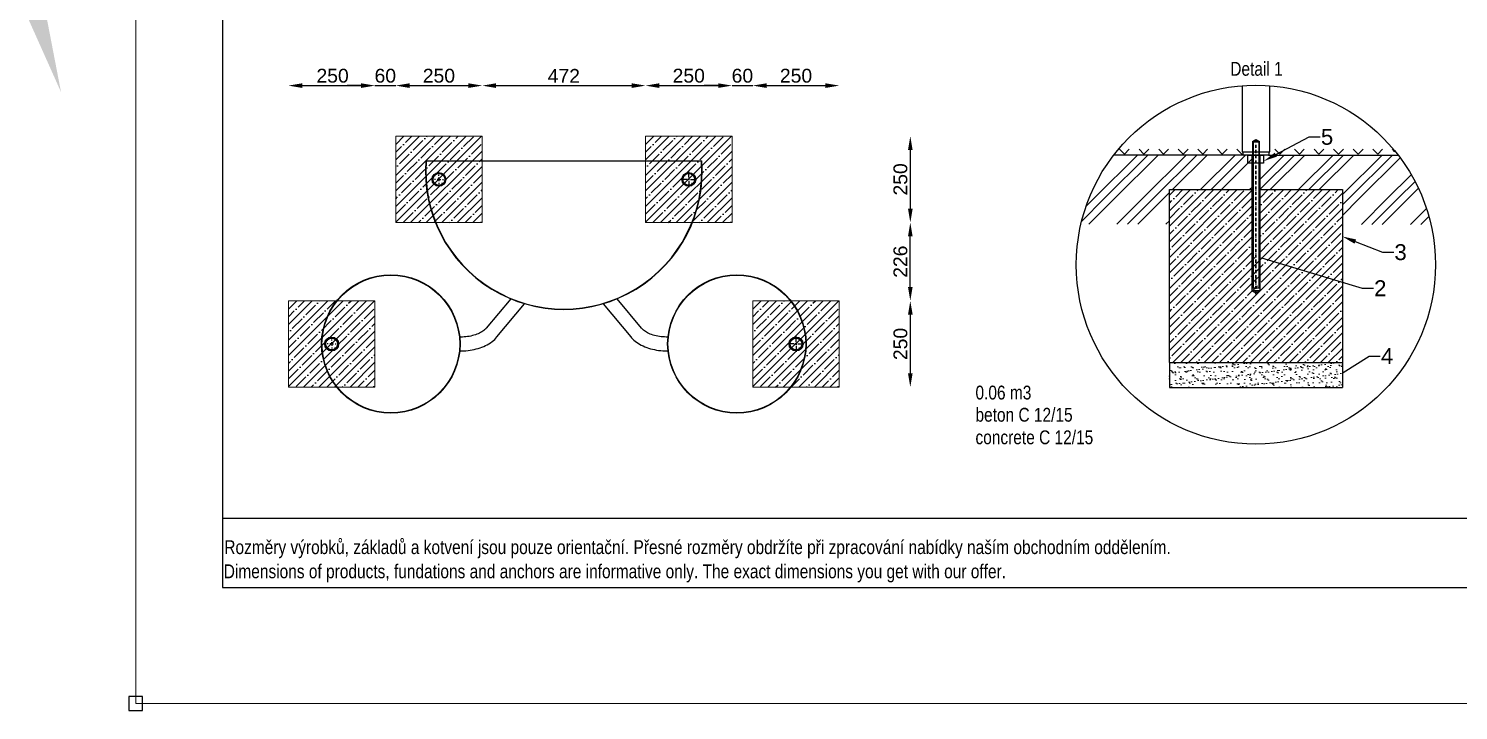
# Model space of a CAD drawing. Header units: millimetres. Extents: x -4282 to 6293, y -20 to 6567.
# Drawn here: x -310 to 3823, y -20 to 1952 of the extents above; entities that cross this region are included whole.
import ezdxf
from ezdxf import colors
from ezdxf.entities.mleader import LeaderData, LeaderLine
from ezdxf.lldxf.tags import DXFTag
from ezdxf.math import Vec2, Vec3

# ---------------------------------------------------------------- set-up
doc = ezdxf.new("R2010")
doc.units = ezdxf.units.MM
doc.linetypes.add('DashDot', pattern=[15, 9, -3, 0, -3])
doc.linetypes.add('INCONTINUOUS', pattern=[200000.001, 200000, -0.001])
for name, color, linetype in [('FORMAT', 7, 'Continuous'), ('KOTY', 3, 'INCONTINUOUS'), ('OBRYSOVA', 7, 'Continuous'), ('POSTAVY ATD', 8, 'Continuous'), ('SRAFY', 9, 'Continuous'), ('TABULKA', 9, 'Continuous')]:
    doc.layers.add(name, color=color, linetype=linetype)
doc.layers.add('Nekreslit', color=6, linetype='Continuous', plot=False)
doc.styles.add('SEACAD_Arial', font='arial.ttf', dxfattribs={"width": 0.8})
doc.styles.get("Standard").update_dxf_attribs({"font": 'arial.ttf'})
tags = doc.linetypes.add('HIDDEN2', pattern=[4.7625, 3.175, -1.5875]).pattern_tags.tags
tags[6:7] = [DXFTag(74, 4), DXFTag(75, 0), DXFTag(340, '0'), DXFTag(46, 0.0), DXFTag(50, 0.0), DXFTag(44, 0.0), DXFTag(45, 0.0)]
tags[4:5] = [DXFTag(74, 4), DXFTag(75, 0), DXFTag(340, '0'), DXFTag(46, 0.0), DXFTag(50, 0.0), DXFTag(44, 0.0), DXFTag(45, 0.0)]
doc.dimstyles.new('PROFI_CSN', dxfattribs={"dimscale": 0, "dimtxt": 3.5, "dimasz": 3, "dimexe": 1, "dimexo": 0, "dimgap": 1.5, "dimtad": 1, "dimlfac": -1, "dimdsep": 46, "dimtxsty": 'Standard', "dimcen": 0, "dimdle": 1, "dimclrd": 256, "dimclre": 256, "dimclrt": 256, "dimadec": 0, "dimazin": 0, "dimtfac": 0.6, "dimtmove": 0, "dimatfit": 1, "dimfxl": 1, "dimtolj": 1, "dimarcsym": 0})

# ---------------------------------------------------------------- blocks, each defined once
blk = doc.blocks.new('SW_CENTERMARKSYMBOL_2')
at = {"layer": 'FORMAT', "color": 0}
for p, q in [((-1, 0), (-1.3, 0)), ((0, 0), (-0.5, 0)), ((0, 1), (0, 1.3)), ((0, 0), (0, 0.5)), ((0, 0), (0, -0.5)), ((0, 0), (0.5, 0)), ((1, 0), (1.3, 0)), ((0, -1), (0, -1.3))]:
    blk.add_line(p, q, dxfattribs=at)
blk = doc.blocks.new('SW_CENTERMARKSYMBOL_3')
at = {"layer": 'FORMAT', "color": 0}
for p, q in [((-1, 0), (-1.3, 0)), ((0, 0), (-0.5, 0)), ((0, 1), (0, 1.3)), ((0, 0), (0, 0.5)), ((0, 0), (0, -0.5)), ((0, 0), (0.5, 0)), ((1, 0), (1.3, 0)), ((0, -1), (0, -1.3))]:
    blk.add_line(p, q, dxfattribs=at)
blk = doc.blocks.new('SW_CENTERMARKSYMBOL_14')
at = {"layer": 'FORMAT', "color": 0}
for p, q in [((-0.5, 0), (-2.25, 0)), ((0, 0), (-0.25, 0)), ((0, 0.5), (0, 2.25)), ((0, 0), (0, 0.25)), ((0, 0), (0, -0.25)), ((0, 0), (0.25, 0)), ((0.5, 0), (2.25, 0)), ((0, -0.5), (0, -2.25))]:
    blk.add_line(p, q, dxfattribs=at)
blk = doc.blocks.new('SW_CENTERMARKSYMBOL_17')
at = {"layer": 'FORMAT', "color": 0}
for p, q in [((-0.5, 0), (-2.25, 0)), ((0, 0), (-0.25, 0)), ((0, 0.5), (0, 2.25)), ((0, 0), (0, 0.25)), ((0, 0), (0, -0.25)), ((0, 0), (0.25, 0)), ((0.5, 0), (2.25, 0)), ((0, -0.5), (0, -2.25))]:
    blk.add_line(p, q, dxfattribs=at)
blk = doc.blocks.new('*D54')
at = {"layer": 'DEFPOINTS', "color": 0, "transparency": 16777216}
for p in [(751.4, 1936.5), (1001.4, 1936.5), (1001.4, 1786.9)]:
    blk.add_point(p, dxfattribs=at)
at = {"layer": 'KOTY', "color": 7, "lineweight": -2, "transparency": 16777216}
blk.add_line((791.4, 1786.9), (961.4, 1786.9), dxfattribs=at)
at = {"layer": 'KOTY', "color": 7, "transparency": 16777216}
for points in [[(791.4, 1793.6), (791.4, 1780.2), (751.4, 1786.9)], [(961.4, 1793.6), (961.4, 1780.2), (1001.4, 1786.9)]]:
    blk.add_solid(points, dxfattribs=at)
at = {"layer": 'KOTY', "color": 7, "lineweight": 13, "transparency": 16777216, "insert": (876.4, 1815.3), "char_height": 40, "attachment_point": 5}
blk.add_mtext('\\A1;250', dxfattribs=at)
blk = doc.blocks.new('*D55')
at = {"layer": 'DEFPOINTS', "color": 0, "transparency": 16777216}
for p in [(441.4, 1936.5), (691.4, 1936.5), (691.4, 1786.9)]:
    blk.add_point(p, dxfattribs=at)
at = {"layer": 'KOTY', "color": 7, "lineweight": -2, "transparency": 16777216}
blk.add_line((481.4, 1786.9), (651.4, 1786.9), dxfattribs=at)
at = {"layer": 'KOTY', "color": 7, "transparency": 16777216}
for points in [[(481.4, 1793.6), (481.4, 1780.2), (441.4, 1786.9)], [(651.4, 1793.6), (651.4, 1780.2), (691.4, 1786.9)]]:
    blk.add_solid(points, dxfattribs=at)
at = {"layer": 'KOTY', "color": 7, "lineweight": 13, "transparency": 16777216, "insert": (569.1, 1815.3), "char_height": 40, "attachment_point": 5}
blk.add_mtext('\\A1;250', dxfattribs=at)
blk = doc.blocks.new('*D56')
at = {"layer": 'DEFPOINTS', "color": 0, "transparency": 16777216}
for p in [(691.4, 1936.5), (751.4, 1936.5), (751.4, 1786.9)]:
    blk.add_point(p, dxfattribs=at)
at = {"layer": 'KOTY', "color": 7, "lineweight": -2, "transparency": 16777216}
for p, q in [((651.4, 1786.9), (611.4, 1786.9)), ((691.4, 1786.9), (751.4, 1786.9)), ((791.4, 1786.9), (831.4, 1786.9))]:
    blk.add_line(p, q, dxfattribs=at)
at = {"layer": 'KOTY', "color": 7, "transparency": 16777216}
for points in [[(651.4, 1793.6), (651.4, 1780.2), (691.4, 1786.9)], [(791.4, 1793.6), (791.4, 1780.2), (751.4, 1786.9)]]:
    blk.add_solid(points, dxfattribs=at)
at = {"layer": 'KOTY', "color": 7, "lineweight": 13, "transparency": 16777216, "insert": (721.4, 1815.3), "char_height": 40, "attachment_point": 5}
blk.add_mtext('\\A1;60', dxfattribs=at)
blk = doc.blocks.new('*D57')
at = {"layer": 'DEFPOINTS', "color": 0, "transparency": 16777216}
for p in [(1001.4, 1936.5), (1473.4, 1936.5), (1473.4, 1786.9)]:
    blk.add_point(p, dxfattribs=at)
at = {"layer": 'KOTY', "color": 7, "lineweight": -2, "transparency": 16777216}
blk.add_line((1041.4, 1786.9), (1433.4, 1786.9), dxfattribs=at)
at = {"layer": 'KOTY', "color": 7, "transparency": 16777216}
for points in [[(1041.4, 1793.6), (1041.4, 1780.2), (1001.4, 1786.9)], [(1433.4, 1793.6), (1433.4, 1780.2), (1473.4, 1786.9)]]:
    blk.add_solid(points, dxfattribs=at)
at = {"layer": 'KOTY', "color": 7, "lineweight": 13, "transparency": 16777216, "insert": (1237.4, 1815), "char_height": 40, "attachment_point": 5}
blk.add_mtext('\\A1;472', dxfattribs=at)
blk = doc.blocks.new('*D58')
at = {"layer": 'DEFPOINTS', "color": 0, "transparency": 16777216}
for p in [(1473.4, 1936.5), (1723.4, 1936.5), (1723.4, 1786.9)]:
    blk.add_point(p, dxfattribs=at)
at = {"layer": 'KOTY', "color": 7, "lineweight": -2, "transparency": 16777216}
blk.add_line((1513.4, 1786.9), (1683.4, 1786.9), dxfattribs=at)
at = {"layer": 'KOTY', "color": 7, "transparency": 16777216}
for points in [[(1513.4, 1793.6), (1513.4, 1780.2), (1473.4, 1786.9)], [(1683.4, 1793.6), (1683.4, 1780.2), (1723.4, 1786.9)]]:
    blk.add_solid(points, dxfattribs=at)
at = {"layer": 'KOTY', "color": 7, "lineweight": 13, "transparency": 16777216, "insert": (1598.4, 1815.3), "char_height": 40, "attachment_point": 5}
blk.add_mtext('\\A1;250', dxfattribs=at)
blk = doc.blocks.new('*D59')
at = {"layer": 'DEFPOINTS', "color": 0, "transparency": 16777216}
for p in [(1723.4, 1936.5), (1783.4, 1936.5), (1783.4, 1786.9)]:
    blk.add_point(p, dxfattribs=at)
at = {"layer": 'KOTY', "color": 7, "lineweight": -2, "transparency": 16777216}
for p, q in [((1683.4, 1786.9), (1643.4, 1786.9)), ((1723.4, 1786.9), (1783.4, 1786.9)), ((1823.4, 1786.9), (1863.4, 1786.9))]:
    blk.add_line(p, q, dxfattribs=at)
at = {"layer": 'KOTY', "color": 7, "transparency": 16777216}
for points in [[(1683.4, 1793.6), (1683.4, 1780.2), (1723.4, 1786.9)], [(1823.4, 1793.6), (1823.4, 1780.2), (1783.4, 1786.9)]]:
    blk.add_solid(points, dxfattribs=at)
at = {"layer": 'KOTY', "color": 7, "lineweight": 13, "transparency": 16777216, "insert": (1753.4, 1815.3), "char_height": 40, "attachment_point": 5}
blk.add_mtext('\\A1;60', dxfattribs=at)
blk = doc.blocks.new('*D60')
at = {"layer": 'DEFPOINTS', "color": 0, "transparency": 16777216}
for p in [(1783.4, 1936.5), (2033.4, 1936.5), (2033.4, 1786.9)]:
    blk.add_point(p, dxfattribs=at)
at = {"layer": 'KOTY', "color": 7, "lineweight": -2, "transparency": 16777216}
blk.add_line((1823.4, 1786.9), (1993.4, 1786.9), dxfattribs=at)
at = {"layer": 'KOTY', "color": 7, "transparency": 16777216}
for points in [[(1823.4, 1793.6), (1823.4, 1780.2), (1783.4, 1786.9)], [(1993.4, 1793.6), (1993.4, 1780.2), (2033.4, 1786.9)]]:
    blk.add_solid(points, dxfattribs=at)
at = {"layer": 'KOTY', "color": 7, "lineweight": 13, "transparency": 16777216, "insert": (1908.4, 1815.3), "char_height": 40, "attachment_point": 5}
blk.add_mtext('\\A1;250', dxfattribs=at)
blk = doc.blocks.new('*D61')
at = {"layer": 'DEFPOINTS', "color": 0, "transparency": 16777216}
for p in [(1723.4, 1390.7), (2238.7, 1390.7), (2033.4, 1164.7)]:
    blk.add_point(p, dxfattribs=at)
at = {"layer": 'KOTY', "color": 7, "lineweight": -2, "transparency": 16777216}
blk.add_line((2238.7, 1204.7), (2238.7, 1350.7), dxfattribs=at)
at = {"layer": 'KOTY', "color": 7, "transparency": 16777216}
for points in [[(2232, 1350.7), (2245.4, 1350.7), (2238.7, 1390.7)], [(2232, 1204.7), (2245.4, 1204.7), (2238.7, 1164.7)]]:
    blk.add_solid(points, dxfattribs=at)
at = {"layer": 'KOTY', "color": 7, "lineweight": 13, "transparency": 16777216, "insert": (2210.3, 1277.7), "char_height": 40, "attachment_point": 5, "rotation": 90}
blk.add_mtext('\\A1;226', dxfattribs=at)
blk = doc.blocks.new('*D62')
at = {"layer": 'DEFPOINTS', "color": 0, "transparency": 16777216}
for p in [(2033.4, 1164.7), (2033.4, 914.7), (2238.7, 914.7)]:
    blk.add_point(p, dxfattribs=at)
at = {"layer": 'KOTY', "color": 7, "lineweight": -2, "transparency": 16777216}
blk.add_line((2238.7, 1124.7), (2238.7, 954.7), dxfattribs=at)
at = {"layer": 'KOTY', "color": 7, "transparency": 16777216}
for points in [[(2232, 1124.7), (2245.4, 1124.7), (2238.7, 1164.7)], [(2232, 954.7), (2245.4, 954.7), (2238.7, 914.7)]]:
    blk.add_solid(points, dxfattribs=at)
at = {"layer": 'KOTY', "color": 7, "lineweight": 13, "transparency": 16777216, "insert": (2210.3, 1039.7), "char_height": 40, "attachment_point": 5, "rotation": 90}
blk.add_mtext('\\A1;250', dxfattribs=at)
blk = doc.blocks.new('*D63')
at = {"layer": 'DEFPOINTS', "color": 0, "transparency": 16777216}
for p in [(1723.4, 1640.7), (1723.4, 1390.7), (2238.7, 1390.7)]:
    blk.add_point(p, dxfattribs=at)
at = {"layer": 'KOTY', "color": 7, "lineweight": -2, "transparency": 16777216}
blk.add_line((2238.7, 1600.7), (2238.7, 1430.7), dxfattribs=at)
at = {"layer": 'KOTY', "color": 7, "transparency": 16777216}
for points in [[(2232, 1600.7), (2245.4, 1600.7), (2238.7, 1640.7)], [(2232, 1430.7), (2245.4, 1430.7), (2238.7, 1390.7)]]:
    blk.add_solid(points, dxfattribs=at)
at = {"layer": 'KOTY', "color": 7, "lineweight": 13, "transparency": 16777216, "insert": (2210.3, 1515.7), "char_height": 40, "attachment_point": 5, "rotation": 90}
blk.add_mtext('\\A1;250', dxfattribs=at)

msp = doc.modelspace()

# ---------------------------------------------------------------- hatches: boundary and pattern name
at = {"transparency": 33554508}
h = msp.add_hatch(dxfattribs=at)
h.set_pattern_fill('ANSI35', color=9, scale=5)
h.set_pattern_definition([(45, (-2032.53, 90.135), (-22.45064, 22.45064), []), (45, (-2010.08, 90.135), (-22.45064, 22.45064), [39.6875, -7.9375, 0, -7.9375])])
h.paths.add_polyline_path([(1001.4, 1640.7), (751.4, 1640.7), (751.4, 1390.7), (1001.4, 1390.7)])
h = msp.add_hatch(dxfattribs=at)
h.set_pattern_fill('ANSI35', color=9, scale=5)
h.set_pattern_definition([(45, (-1310.53, 90.135), (-22.45064, 22.45064), []), (45, (-1288.08, 90.135), (-22.45064, 22.45064), [39.6875, -7.9375, 0, -7.9375])])
h.paths.add_polyline_path([(1723.4, 1640.7), (1473.4, 1640.7), (1473.4, 1390.7), (1723.4, 1390.7)])
h = msp.add_hatch(dxfattribs=at)
h.set_pattern_fill('ANSI35', color=9, scale=5)
h.set_pattern_definition([(45, (81.664, 45.66), (-22.45064, 22.45064), []), (45, (104.115, 45.66), (-22.45064, 22.45064), [39.6875, -7.9375, 0, -7.9375])])
h.paths.add_polyline_path([(3487.6, 1486.1), (3249.6, 1486.1), (3249.6, 1295.1), (3237.6, 1288.2), (3225.6, 1295.1), (3225.6, 1486.1), (2987.6, 1486.1), (2987.6, 986.1), (3487.6, 986.1)])
h = msp.add_hatch(dxfattribs=at)
h.set_pattern_fill('ANSI35', color=9, scale=5)
h.set_pattern_definition([(45, (-2342.53, -385.865), (-22.45064, 22.45064), []), (45, (-2320.08, -385.865), (-22.45064, 22.45064), [39.6875, -7.9375, 0, -7.9375])])
h.paths.add_polyline_path([(691.4, 1164.7), (441.4, 1164.7), (441.4, 914.7), (691.4, 914.7)])
h = msp.add_hatch(dxfattribs=at)
h.set_pattern_fill('ANSI35', color=9, scale=5)
h.set_pattern_definition([(45, (-1000.53, -385.865), (-22.45064, 22.45064), []), (45, (-978.08, -385.865), (-22.45064, 22.45064), [39.6875, -7.9375, 0, -7.9375])])
h.paths.add_polyline_path([(2033.4, 1164.7), (1783.4, 1164.7), (1783.4, 914.7), (2033.4, 914.7)])
at = {"layer": 'POSTAVY ATD', "lineweight": 15}
h = msp.add_hatch(dxfattribs=at)
h.set_pattern_fill('AR-SAND', color=9, scale=0.5, style=0)
h.set_pattern_definition([(37.5, (81.664, 45.66), (-0.80002, 24.47066), [0, -19.304, 0, -21.59, 0, -20.6375]), (7.5, (81.664, 45.66), (22.47616, 35.84126), [0, -10.414, 0, -17.399, 0, -6.6675]), (327.5, (66.043, 45.66), (39.54962, 0.07186), [0, -6.35, 0, -22.86, 0, -29.845]), (317.5, (66.043, 45.66), (38.17782, 11.14647), [0, -3.175, 0, -14.986, 0, -17.145])])
h.paths.add_polyline_path([(3487.6, 914.3), (3487.6, 984.3), (2987.6, 984.2), (2987.6, 914.3)])
at = {"layer": 'SRAFY', "lineweight": 15}
h = msp.add_hatch(dxfattribs=at)
h.set_pattern_fill('AR-SAND', color=9, scale=0.5, style=0)
h.set_pattern_definition([(37.5, (4092.046, 1029.26), (-0.800016, 24.47066), [0, -19.304, 0, -21.59, 0, -20.6375]), (7.5, (4092.046, 1029.26), (22.47616, 35.84126), [0, -10.414, 0, -17.399, 0, -6.6675]), (327.5, (4076.425, 1029.26), (39.54962, 0.07186), [0, -6.35, 0, -22.86, 0, -29.845]), (317.5, (4076.425, 1029.26), (38.17782, 11.14647), [0, -3.175, 0, -14.986, 0, -17.145])])
h.paths.add_polyline_path([(-284.4, 2124.4), (-215.8, 1768.2), (-309.5, 1978)])
h.paths.add_polyline_path([(2021.2, 2443.1), (2021.2, 2463.4), (476.2, 2463.4), (473.8, 2443.4)])
at = {"layer": 'SRAFY'}
h = msp.add_hatch(dxfattribs=at)
h.set_pattern_fill('GOST_GROUND', color=9, scale=10)
h.set_pattern_definition([(45, (81.66, 45.66), (141.4214, 0), [200]), (45, (111.66, 45.66), (141.4214, 0), [200]), (45, (141.66, 45.66), (141.4214, 0), [200])])
edge = h.paths.add_edge_path()
edge.add_line((3227.6, 1586.1), (3205.6, 1586.1))
edge.add_line((3205.6, 1586.1), (2826.6, 1586.1))
edge.add_arc((3237.6, 1268.9), 519.1, 142.3369, 166.9875)
edge.add_line((2731.8, 1385.8), (2987.6, 1385.8))
edge.add_line((2987.6, 1385.8), (2987.6, 1486.1))
edge.add_line((2987.6, 1486.1), (3227.6, 1486.1))
edge.add_line((3227.6, 1486.1), (3227.6, 1586.1))
edge = h.paths.add_edge_path()
edge.add_line((3648.5, 1586.1), (3269.6, 1586.1))
edge.add_line((3269.6, 1586.1), (3247.6, 1586.1))
edge.add_line((3247.6, 1586.1), (3247.6, 1486.1))
edge.add_line((3247.6, 1486.1), (3487.6, 1486.1))
edge.add_line((3487.6, 1486.1), (3487.6, 1384.8))
edge.add_line((3487.6, 1384.8), (3743.4, 1385.8))
edge.add_arc((3237.6, 1268.9), 519.1, 13.0125, 37.6631)
h = msp.add_hatch(dxfattribs=at)
h.set_pattern_fill('TERACO', color=9, scale=20)
h.set_pattern_definition([(45, (-5458.123, -3728.548), (-28.28427, 28.28427), [20, -20]), (135, (-5401.555, -3728.548), (-28.28427, -28.28427), [20, -20])])
h.paths.add_polyline_path([(2826.6, 1586.1), (2826.6, 1609.1), (3197.6, 1609.1), (3197.6, 1586.1)])
h = msp.add_hatch(dxfattribs=at)
h.set_pattern_fill('TERACO', color=9, scale=20)
h.set_pattern_definition([(45, (-5008.997, -3728.578), (-28.28427, 28.28427), [20, -20]), (135, (-4952.43, -3728.578), (-28.28427, -28.28427), [20, -20])])
h.paths.add_polyline_path([(3277.6, 1586.1), (3277.6, 1609.1), (3639.4, 1609.1), (3639.4, 1586.1)])

# ---------------------------------------------------------------- linework, layer by layer
at = {"color": 7, "linetype": 'Continuous', "lineweight": 25}
for p, q in [((3197.6, 1786.5), (3197.6, 1595.8)), ((3277.6, 1595.8), (3277.6, 1786.5)), ((3197.6, 1595.8), (3277.6, 1595.8)), ((3199.6, 1595.8), (3199.6, 1587.8)), ((3273.6, 1585.8), (3201.6, 1585.8)), ((3275.6, 1587.8), (3275.6, 1595.8))]:
    msp.add_line(p, q, dxfattribs=at)
for p, q in [((3227.6, 1625.2), (3237.6, 1630.9)), ((3229.2, 1626.1), (3227.6, 1624.5)), ((3227.6, 1624.5), (3247.6, 1624.5)), ((3229.2, 1626.1), (3229.1, 1200.8)), ((3246, 1626.1), (3229.2, 1626.1)), ((3237.6, 1630.9), (3247.6, 1625.2)), ((3246, 1626.1), (3246, 1200.8)), ((3246, 1626.1), (3247.6, 1624.5)), ((3201.6, 1586.1), (2826.6, 1586.1)), ((3227.6, 1586.1), (3201.6, 1586.1)), ((3227.6, 1202.4), (3227.6, 1586.1)), ((3273.6, 1586.1), (3247.6, 1586.1)), ((3247.6, 1202.4), (3247.6, 1586.1)), ((3273.6, 1586.1), (3648.5, 1586.1)), ((3227.6, 1202.4), (3229.1, 1200.8)), ((3227.6, 1202.4), (3247.6, 1202.4)), ((3247.6, 1202.4), (3246, 1200.8)), ((3225.6, 1194.8), (3237.6, 1187.9)), ((3237.6, 1187.9), (3249.6, 1194.8))]:
    msp.add_line(p, q)
at = {"lineweight": 15}
for p, q in [((3227.6, 1625.2), (3227.6, 1586.1)), ((3247.6, 1586.1), (3247.6, 1625.2))]:
    msp.add_line(p, q, dxfattribs=at)
at = {"color": 7, "linetype": 'DashDot', "lineweight": 30}
msp.add_line((3237.6, 1184.1), (3237.6, 1631.9), dxfattribs=at)
at = {"color": 7, "linetype": 'HIDDEN2'}
for p, q in [((3225.6, 1586.1), (3225.6, 1385.8)), ((3249.6, 1385.8), (3249.6, 1586.1)), ((3225.6, 1385.8), (3225.6, 1194.8)), ((3249.6, 1194.8), (3249.6, 1385.8)), ((3246, 1200.8), (3229.1, 1200.8)), ((3225.6, 1194.8), (3249.6, 1194.8))]:
    msp.add_line(p, q, dxfattribs=at)
at = {"linetype": 'Continuous', "lineweight": 25}
for p, q in [((838.6, 1569.7), (1636.3, 1569.7)), ((1635.4, 1568.7), (839.5, 1568.7)), ((1083.8, 1170.4), (1013.3, 1085.4)), ((1461.5, 1085.4), (1391.1, 1170.4)), ((1044.1, 1059.9), (1123.9, 1156.1)), ((1350.9, 1156.1), (1430.8, 1059.9)), ((938.8, 1059.7), (936.4, 1059.7)), ((1538.4, 1059.7), (1536, 1059.7)), ((936.4, 1019.7), (938.8, 1019.7)), ((1536, 1019.7), (1538.4, 1019.7))]:
    msp.add_line(p, q, dxfattribs=at)
at = {"color": 8, "linetype": 'Continuous'}
for p, q in [((2987.6, 986.1), (2987.6, 1486.1)), ((2987.6, 1486.1), (3227.6, 1486.1)), ((3247.6, 1486.1), (3487.6, 1486.1)), ((3487.6, 1486.1), (3487.6, 986.1)), ((2987.6, 986.1), (3487.6, 986.1))]:
    msp.add_line(p, q, dxfattribs=at)
at = {"linetype": 'Continuous', "lineweight": 25, "flags": 128}
for points in [[(1013.3, 1085.4), (1012.4, 1084.4), (1010.5, 1082.4), (1008.3, 1080.4), (1005.9, 1078.5), (1003.2, 1076.5), (1000.2, 1074.6), (997, 1072.8), (993.6, 1071), (989.9, 1069.3), (986, 1067.8), (981.9, 1066.3), (977.6, 1065), (973.2, 1063.8), (968.6, 1062.7), (963.9, 1061.8), (959, 1061), (954.1, 1060.5), (949.1, 1060), (944.1, 1059.8), (938.8, 1059.7)], [(1536, 1059.7), (1533.4, 1059.7), (1528.4, 1059.9), (1523.4, 1060.2), (1518.4, 1060.7), (1513.5, 1061.4), (1508.7, 1062.2), (1504.1, 1063.2), (1499.5, 1064.3), (1495.1, 1065.6), (1490.9, 1067), (1486.9, 1068.5), (1483.1, 1070.2), (1479.6, 1071.9), (1476.2, 1073.7), (1473.1, 1075.5), (1470.3, 1077.5), (1467.7, 1079.4), (1465.4, 1081.4), (1463.4, 1083.4), (1461.7, 1085.2), (1461.5, 1085.4)], [(938.8, 1019.7), (942.1, 1019.7), (948.3, 1019.9), (954.4, 1020.3), (960.5, 1020.9), (966.5, 1021.7), (972.5, 1022.7), (978.4, 1023.9), (984.2, 1025.3), (989.8, 1026.9), (995.4, 1028.7), (1000.8, 1030.6), (1006.1, 1032.8), (1011.2, 1035.1), (1016.2, 1037.7), (1020.9, 1040.4), (1025.4, 1043.3), (1029.8, 1046.4), (1033.8, 1049.6), (1037.6, 1053), (1041.1, 1056.5), (1044.1, 1059.9)], [(1430.8, 1059.9), (1432.6, 1057.8), (1435.9, 1054.3), (1439.5, 1050.9), (1443.3, 1047.7), (1447.5, 1044.6), (1451.8, 1041.7), (1456.4, 1038.9), (1461.3, 1036.3), (1466.3, 1033.9), (1471.4, 1031.6), (1476.8, 1029.6), (1482.3, 1027.7), (1487.9, 1026), (1493.7, 1024.6), (1499.5, 1023.3), (1505.4, 1022.2), (1511.4, 1021.3), (1517.5, 1020.6), (1523.6, 1020.1), (1529.7, 1019.8), (1536, 1019.7)]]:
    msp.add_lwpolyline(points, dxfattribs=at)
at = {"color": 7, "linetype": 'Continuous'}
msp.add_circle((3237.6, 1268.9), 519.1, dxfattribs=at)
at = {"color": 7, "linetype": 'Continuous', "lineweight": 25}
for centre, radius in [((876.4, 1515.7), 20), ((876.4, 1515.7), 17), ((1598.4, 1515.7), 20), ((1598.4, 1515.7), 17), ((566.4, 1039.7), 20), ((566.4, 1039.7), 17), ((1908.4, 1039.7), 20), ((1908.4, 1039.7), 17)]:
    msp.add_circle(centre, radius, dxfattribs=at)
at = {"linetype": 'Continuous', "lineweight": 25}
for centre, radius in [((737.4, 1039.7), 200), ((737.4, 1039.7), 199), ((1737.4, 1039.7), 200), ((1737.4, 1039.7), 199)]:
    msp.add_circle(centre, radius, dxfattribs=at)
at = {"color": 7, "linetype": 'Continuous', "lineweight": 25}
for centre, start, end in [((3201.6, 1587.8), 180, 270), ((3273.6, 1587.8), 270, 0)]:
    msp.add_arc(centre, 2, start, end, dxfattribs=at)
at = {"linetype": 'Continuous', "lineweight": 25}
for radius, start, end in [(400, 175.6988, 4.3012), (399, 175.832, 4.168)]:
    msp.add_arc((1237.4, 1539.7), radius, start, end, dxfattribs=at)
at = {"layer": 'Nekreslit'}
msp.add_line((250.7, 535.7), (4290.7, 535.7), dxfattribs=at)
msp.add_lwpolyline([(250.7, 335.7), (4290.7, 335.7), (4290.7, 3935.7), (250.7, 3935.7)], close=True, dxfattribs=at)
at = {"layer": 'OBRYSOVA'}
for points in [[(3214.6, 1586.1), (3259.9, 1586.1), (3259.9, 1562.7), (3214.6, 1562.7)], [(-20, -20.1), (20, -20.1), (20, 19.9), (-20, 19.9)]]:
    msp.add_lwpolyline(points, close=True, dxfattribs=at)
at = {"layer": 'POSTAVY ATD', "color": 8, "lineweight": 15}
for points in [[(751.4, 1390.7), (1001.4, 1390.7), (1001.4, 1640.7), (751.4, 1640.7)], [(1473.4, 1390.7), (1723.4, 1390.7), (1723.4, 1640.7), (1473.4, 1640.7)], [(441.4, 914.7), (691.4, 914.7), (691.4, 1164.7), (441.4, 1164.7)], [(1783.4, 914.7), (2033.4, 914.7), (2033.4, 1164.7), (1783.4, 1164.7)]]:
    msp.add_lwpolyline(points, close=True, dxfattribs=at)
at = {"layer": 'SRAFY', "color": 8}
for p, q in [((2987.6, 986.1), (2987.6, 914.3)), ((3487.6, 986.1), (3487.6, 914.3)), ((2987.6, 914.3), (3487.6, 914.3))]:
    msp.add_line(p, q, dxfattribs=at)
at = {"layer": 'TABULKA', "color": 4, "lineweight": 15}
msp.add_lwpolyline([(5700.6, -0.1), (0, -0.1), (0, 4123.5), (5700.6, 4123.5)], close=True, dxfattribs=at)

# ---------------------------------------------------------------- block references
at = {"layer": 'FORMAT', "xscale": 10, "yscale": 10, "zscale": 10}
for name, p in [('SW_CENTERMARKSYMBOL_17', (1598.4, 1515.7)), ('SW_CENTERMARKSYMBOL_3', (876.4, 1515.7)), ('SW_CENTERMARKSYMBOL_2', (566.4, 1039.7)), ('SW_CENTERMARKSYMBOL_14', (1908.4, 1039.7))]:
    msp.add_blockref(name, p, dxfattribs=at)

# ---------------------------------------------------------------- texts
at = {"style": 'SEACAD_Arial', "width": 0.8}
for s, height, p in [('0.06 m3', 40, (2427, 879.2)), ('beton C 12/15', 40, (2427, 815)), ('concrete C 12/15', 40, (2427, 749.8)), ('Rozměry výrobků, základů a kotvení jsou pouze orientační. Přesné rozměry obdržíte při zpracování nabídky naším obchodním oddělením.', 39.9982, (256.1, 432.1)), ('Dimensions of products, fundations and anchors are informative only. The exact dimensions you get with our offer.', 39.9982, (254.5, 362.2))]:
    msp.add_text(s, height=height, dxfattribs=at).set_placement(p)
at = {"insert": (3163.4, 1855.5), "char_height": 40, "attachment_point": 1, "style": 'SEACAD_Arial'}
msp.add_mtext_dynamic_manual_height_columns('Detail 1', width=226.121, gutter_width=200, heights=[0], dxfattribs=at)

# ---------------------------------------------------------------- dimensions: what is measured, and where the dimension line sits
at = {"layer": 'KOTY', "lineweight": 13}
for base, p1, p2, picture, middle in [((691.4, 1786.9), (441.4, 1936.5), (691.4, 1936.5), '*D55', (569.1, 1786.9)), ((751.4, 1786.9), (691.4, 1936.5), (751.4, 1936.5), '*D56', (721.4, 1786.9)), ((1001.4, 1786.9), (751.4, 1936.5), (1001.4, 1936.5), '*D54', (876.4, 1786.9)), ((1473.4, 1786.9), (1001.4, 1936.5), (1473.4, 1936.5), '*D57', (1237.4, 1786.9)), ((1723.4, 1786.9), (1473.4, 1936.5), (1723.4, 1936.5), '*D58', (1598.4, 1786.9)), ((1783.4, 1786.9), (1723.4, 1936.5), (1783.4, 1936.5), '*D59', (1753.4, 1786.9)), ((2033.4, 1786.9), (1783.4, 1936.5), (2033.4, 1936.5), '*D60', (1908.4, 1786.9))]:
    dim = msp.add_linear_dim(base=base, p1=p1, p2=p2, dimstyle='PROFI_CSN', override={"dimscale": 1, "dimtxt": 40, "dimasz": 40, "dimgap": 8, "dimdec": 0, "dimlfac": 1, "dimrnd": 1, "dimse1": 1, "dimse2": 1, "dimclrd": 7, "dimclre": 3, "dimclrt": 7, "dimtdec": 0}, dxfattribs=at)
    dim.commit()
    dim.dimension.update_dxf_attribs({"geometry": picture, "text_midpoint": middle, "dimtype": 160})
for base, p1, p2, picture, middle in [((2238.7, 1390.7), (1723.4, 1640.7), (1723.4, 1390.7), '*D63', (2238.7, 1515.7)), ((2238.7, 914.7), (2033.4, 1164.7), (2033.4, 914.7), '*D62', (2238.7, 1039.7))]:
    dim = msp.add_linear_dim(base=base, p1=p1, p2=p2, angle=270, dimstyle='PROFI_CSN', override={"dimscale": 1, "dimtxt": 40, "dimasz": 40, "dimgap": 8, "dimdec": 0, "dimlfac": 1, "dimrnd": 1, "dimse1": 1, "dimse2": 1, "dimclrd": 7, "dimclre": 3, "dimclrt": 7, "dimtdec": 0}, dxfattribs=at)
    dim.commit()
    dim.dimension.update_dxf_attribs({"geometry": picture, "text_midpoint": middle, "dimtype": 160})
dim = msp.add_linear_dim(base=(2238.7, 1390.7), p1=(2033.4, 1164.7), p2=(1723.4, 1390.7), angle=90, dimstyle='PROFI_CSN', override={"dimscale": 1, "dimtxt": 40, "dimasz": 40, "dimgap": 8, "dimdec": 0, "dimlfac": 1, "dimrnd": 1, "dimse1": 1, "dimse2": 1, "dimclrd": 7, "dimclre": 3, "dimclrt": 7, "dimtdec": 0}, dxfattribs=at)
dim.commit()
dim.dimension.update_dxf_attribs({"geometry": '*D61', "text_midpoint": (2210.3, 1277.7)})

# ---------------------------------------------------------------- leaders
at = {"layer": 'OBRYSOVA'}
ml = msp.add_multileader_mtext('Standard', dxfattribs=at)
ml.set_content('5', color=256)
ml.set_leader_properties()
ml.build(insert=Vec2(0, 0))
ml.multileader.update_dxf_attribs({"arrow_head_size": 40})
ctx = ml.context
ctx.base_point, ctx.char_height, ctx.arrow_head_size, ctx.plane_origin = Vec3(3423.3, 1638.4), 46, 40, Vec3(3275.1, 1566.4)
notes = []
notes.append((ctx, [(0, (1, 1, 0), (3391.1, 1638.4), (1, 0), 32.2, [(0, [(3259.9, 1568.5)], 0, [])])]))
ctx.mtext.insert, ctx.mtext.flow_direction = Vec3(3425.3, 1661.8), 5
ml = msp.add_multileader_mtext('Standard', dxfattribs=at)
ml.set_content('3', color=256)
ml.set_leader_properties()
ml.build(insert=Vec2(0, 0))
ml.multileader.update_dxf_attribs({"arrow_head_size": 40})
ctx = ml.context
ctx.base_point, ctx.char_height, ctx.arrow_head_size, ctx.plane_origin = Vec3(3635.7, 1304.9), 46, 40, Vec3(3487.6, 1350.5)
notes.append((ctx, [(0, (1, 1, 0), (3603.6, 1304.9), (1, 0), 32.2, [(0, [(3487.6, 1350.5)], 0, [])])]))
ctx.mtext.insert, ctx.mtext.flow_direction = Vec3(3637.7, 1328.3), 5
ml = msp.add_multileader_mtext('Standard', dxfattribs=at)
ml.set_content('2', color=256)
ml.set_leader_properties()
ml.build(insert=Vec2(0, 0))
ctx = ml.context
ctx.base_point, ctx.char_height, ctx.plane_origin = Vec3(3577.1, 1200.9), 46, Vec3(3249.6, 1290.3)
notes.append((ctx, [(0, (1, 1, 0), (3544.9, 1200.9), (1, 0), 32.2, [(0, [(3249.6, 1290.3)], 0, [])])]))
ctx.mtext.insert, ctx.mtext.flow_direction = Vec3(3579.1, 1223.9), 5
ml = msp.add_multileader_mtext('Standard', dxfattribs=at)
ml.set_content('4', color=256)
ml.set_leader_properties()
ml.build(insert=Vec2(0, 0))
ctx = ml.context
ctx.base_point, ctx.char_height, ctx.plane_origin = Vec3(3596.8, 1004.8), 46, Vec3(3486.2, 954.6)
notes.append((ctx, [(0, (1, 1, 0), (3564.7, 1004.8), (1, 0), 32.2, [(0, [(3486.2, 954.6)], 0, [])])]))
ctx.mtext.insert, ctx.mtext.flow_direction = Vec3(3598.8, 1027.8), 5
for ctx, leaders in notes:
    for number, flags, end, landing, length, lines in leaders:
        leader = LeaderData()
        leader.index, (leader.has_last_leader_line, leader.has_dogleg_vector, leader.attachment_direction) = number, flags
        leader.last_leader_point, leader.dogleg_vector, leader.dogleg_length = Vec3(end), Vec3(landing), length
        for number, points, colour, breaks in lines:
            line = LeaderLine()
            line.index, line.vertices, line.color, line.breaks = number, Vec3.list(points), colors.encode_raw_color(colour), breaks
            leader.lines.append(line)
        ctx.leaders.append(leader)

doc.saveas('drawing.dxf')
